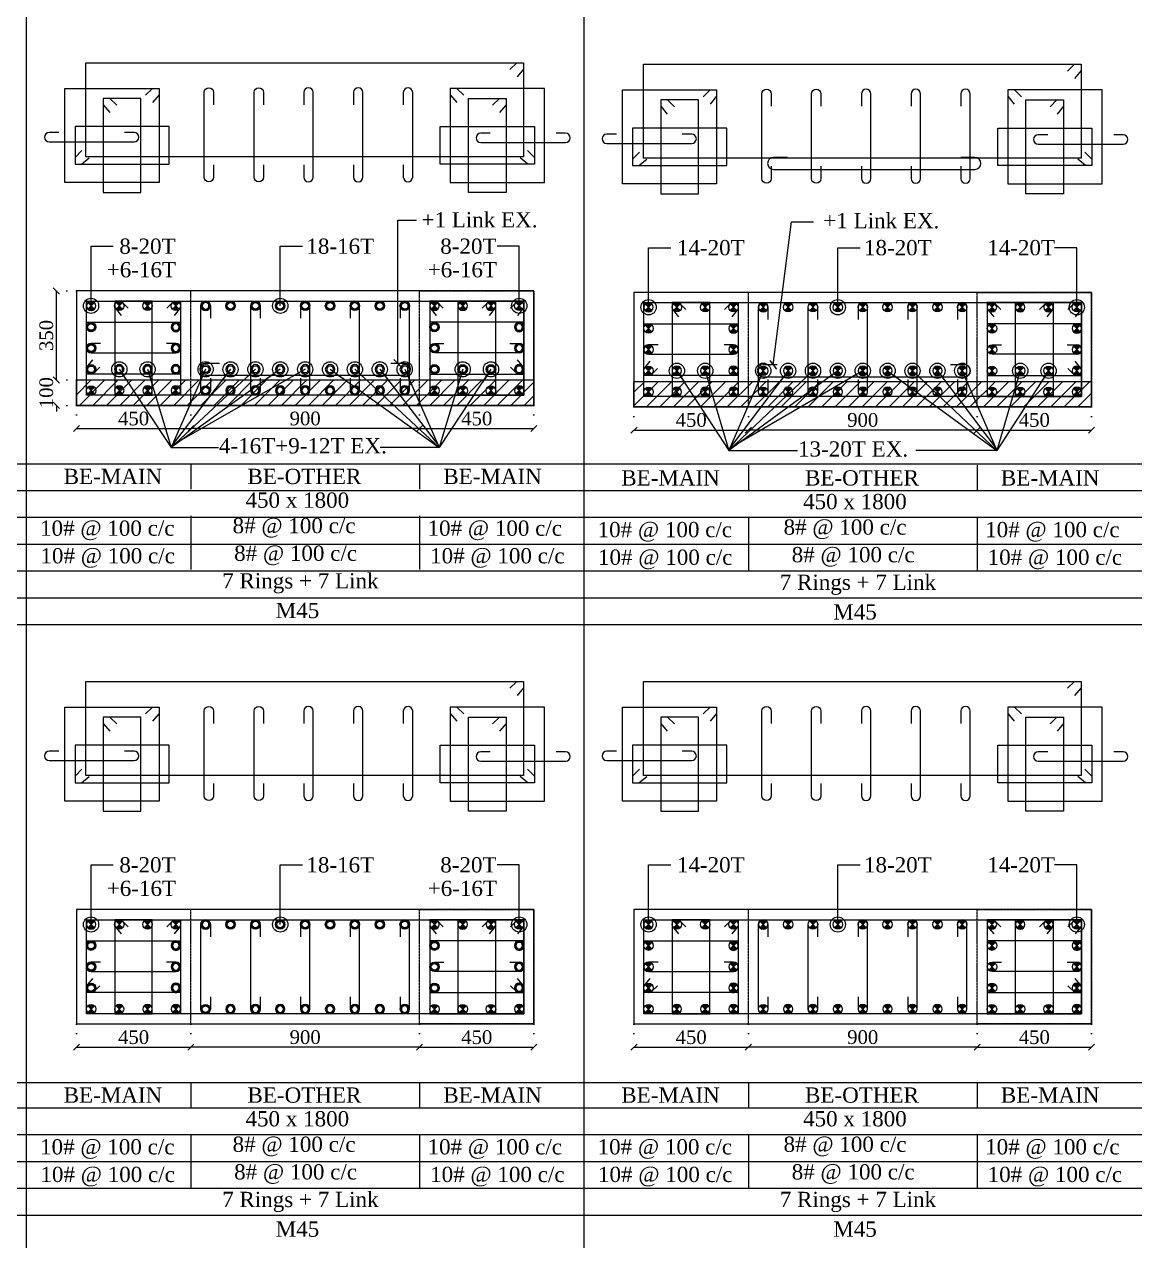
# Model space of a CAD drawing. Header units: millimetres. Extents: x 303 to 27724, y 300 to 68956.
# Drawn here: x 10168 to 14536, y 13115 to 17900 of the extents above; entities that cross this region are included whole.
import ezdxf

# ---------------------------------------------------------------- set-up
doc = ezdxf.new("R2010")
doc.units = ezdxf.units.MM
doc.linetypes.add('DOT2', pattern=[0.125, 0, -0.125])
doc.linetypes.add('HIDDEN', pattern=[0.375, 0.25, -0.125])
doc.layers.get('Defpoints').update_dxf_attribs({"lineweight": 0})
for name, color, linetype, lineweight in [('S-COL. STEEL DIA', 1, 'Continuous', 9), ('S-DIM FOOTING', 7, 'Continuous', 0), ('S-SECTION', 5, 'Continuous', 0), ('S-SECTION MARK', 7, 'Continuous', 0), ('S-SHEET', 7, 'Continuous', 0), ('S-STEEL', 1, 'Continuous', 9), ('S-STEEL-1', 1, 'Continuous', 0), ('S-TEXT', 7, 'Continuous', 0), ('STRU.HATCH', 8, 'Continuous', 0), ('STRU.STEEL-2', 6, 'Continuous', 0)]:
    doc.layers.add(name, color=color, linetype=linetype, lineweight=lineweight)
doc.styles.add('AR', font='ARIALUNI.TTF', dxfattribs={"width": 0.8})
doc.styles.add('S-ROMANS', font='times.ttf')
doc.styles.add('TEXT', font='times.ttf')
doc.dimstyles.new('100', dxfattribs={"dimtxt": 180, "dimasz": 80, "dimexe": 0.18, "dimexo": 0.0625, "dimgap": 1, "dimtad": 1, "dimdec": 0, "dimzin": 0, "dimdsep": 46, "dimtxsty": 'AR', "dimblk": 'DOT', "dimcen": 0.09, "dimse1": 1, "dimse2": 1, "dimclrd": 50, "dimclrt": 256, "dimadec": 0, "dimazin": 0, "dimtfac": 1, "dimtdec": 0, "dimtix": 1, "dimtofl": 0, "dimtmove": 2, "dimatfit": 0, "dimfxl": 1, "dimtolj": 1, "dimtzin": 0, "dimlwd": -1, "dimarcsym": 0})
doc.dimstyles.new('SETU', dxfattribs={"dimtxt": 230, "dimasz": 0.2, "dimexe": 0.1, "dimexo": 0.1, "dimgap": 0.05, "dimtad": 1, "dimdec": 0, "dimzin": 0, "dimdsep": 46, "dimtxsty": 'TEXT', "dimblk": 'OBLIQUE', "dimcen": 0.09, "dimdle": 0.1, "dimclrd": 4, "dimclre": 256, "dimclrt": 256, "dimadec": 1, "dimazin": 0, "dimtfac": 1, "dimtdec": 0, "dimtix": 1, "dimtofl": 0, "dimtmove": 2, "dimatfit": 0, "dimfxl": 1, "dimtolj": 1, "dimtzin": 0, "dimlwd": -1, "dimlwe": -1, "dimarcsym": 1})

# ---------------------------------------------------------------- blocks, each defined once
blk = doc.blocks.new('_Oblique')
at = {"color": 0, "linetype": 'ByBlock', "lineweight": -2}
blk.add_line((-0.5, -0.5), (0.5, 0.5), dxfattribs=at)
blk = doc.blocks.new('*D1719')
at = {"layer": 'Defpoints', "color": 0}
for p in [(10372.5, 16501.3), (10293.7, 16401.3), (10372.5, 16401.3)]:
    blk.add_point(p, dxfattribs=at)
at = {"layer": 'S-DIM FOOTING', "ltscale": 300}
for p, q in [((10293.7, 16501.3), (10293.7, 16525.3)), ((10293.7, 16401.3), (10293.7, 16377.3))]:
    blk.add_line(p, q, dxfattribs=at)
at = {"layer": 'S-DIM FOOTING', "linetype": 'DOT2', "ltscale": 300}
for p, q in [((10372.4, 16501.3), (10293.6, 16501.3)), ((10372.4, 16401.3), (10293.6, 16401.3))]:
    blk.add_line(p, q, dxfattribs=at)
at = {"layer": 'S-DIM FOOTING', "linetype": 'ByBlock', "xscale": 24, "yscale": 24, "zscale": 24}
for p, rotation in [((10293.7, 16501.3), 270), ((10293.7, 16401.3), 90)]:
    blk.add_blockref('_Oblique', p, dxfattribs=dict(at, rotation=rotation))
at = {"layer": 'S-DIM FOOTING', "insert": (10254.3, 16451.3), "char_height": 54, "attachment_point": 5, "rotation": 90, "style": 'TEXT'}
blk.add_mtext('\\A1;100', dxfattribs=at)
blk = doc.blocks.new('*U6')
at = {"layer": 'S-COL. STEEL DIA', "lineweight": 5}
for radius in [18.5, 13, 13]:
    blk.add_circle((0, 0), radius, dxfattribs=at)
blk = doc.blocks.new('*U4')
at = {"layer": 'S-COL. STEEL DIA'}
h = blk.add_hatch(color=256, dxfattribs=at)
h.dxf.hatch_style = 1
h.paths.add_polyline_path([(-18.5, 0, 1), (18.5, 0, 1)])
h.paths.add_polyline_path([(13, 0, -1), (-13, 0, -1)], flags=16)
at = {"layer": 'S-COL. STEEL DIA', "lineweight": 5}
for radius in [18.5, 13]:
    blk.add_circle((0, 0), radius, dxfattribs=at)
blk = doc.blocks.new('_Dot')
at = {"linetype": 'ByBlock', "lineweight": -2}
blk.add_line((-0.5, 0), (-1, 0), dxfattribs=at)
at = {"linetype": 'ByBlock', "const_width": 0.5}
blk.add_lwpolyline([(-0.25, 0, 1), (0.25, 0, 1)], format="xyb", close=True, dxfattribs=at)
blk = doc.blocks.new('*U18')
at = {"layer": 'S-COL. STEEL DIA'}
h = blk.add_hatch(color=256, dxfattribs=at)
h.dxf.hatch_style = 1
h.paths.add_polyline_path([(0, 0), (0, -18.5, 0.198912), (13, -13)])
h.paths.add_polyline_path([(0, 0), (-13, -13, 0.198912), (0, -18.5)])
h.paths.add_polyline_path([(0, 18.5, 0.198912), (-13, 13), (0, 0)])
h.paths.add_polyline_path([(13, 13, 0.198912), (0, 18.5), (0, 0)])
at = {"layer": 'S-COL. STEEL DIA', "lineweight": 5}
for p, q in [((-13, 13), (13, -13)), ((13, 13), (-13, -13))]:
    blk.add_line(p, q, dxfattribs=at)
blk.add_circle((0, 0), 18.5, dxfattribs=at)
blk = doc.blocks.new('*D933')
at = {"layer": 'Defpoints', "color": 0}
for p in [(197, 229.8), (647, 229.8), (647, 138.3)]:
    blk.add_point(p, dxfattribs=at)
at = {"layer": 'S-DIM FOOTING', "linetype": 'DOT2', "ltscale": 300}
for p, q in [((197, 229.7), (197, 138.1)), ((647, 229.7), (647, 138.1))]:
    blk.add_line(p, q, dxfattribs=at)
at = {"layer": 'S-DIM FOOTING', "ltscale": 300}
blk.add_line((196.8, 138.3), (647.1, 138.3), dxfattribs=at)
at = {"layer": 'S-DIM FOOTING', "linetype": 'ByBlock', "xscale": 24, "yscale": 24, "zscale": 24, "rotation": 180}
blk.add_blockref('_Oblique', (197, 138.3), dxfattribs=at)
at = {"layer": 'S-DIM FOOTING', "linetype": 'ByBlock', "xscale": 24, "yscale": 24, "zscale": 24}
blk.add_blockref('_Oblique', (647, 138.3), dxfattribs=at)
at = {"layer": 'S-DIM FOOTING', "insert": (422, 177.7), "char_height": 54, "attachment_point": 5, "style": 'TEXT'}
blk.add_mtext('\\A1;450', dxfattribs=at)
blk = doc.blocks.new('*D934')
at = {"layer": 'Defpoints', "color": 0}
for p in [(647, 229.8), (1547, 229.8), (647, 138.3)]:
    blk.add_point(p, dxfattribs=at)
at = {"layer": 'S-DIM FOOTING', "linetype": 'DOT2', "ltscale": 300}
for p, q in [((647, 229.7), (647, 138.1)), ((1547, 229.7), (1547, 138.1))]:
    blk.add_line(p, q, dxfattribs=at)
at = {"layer": 'S-DIM FOOTING', "ltscale": 300}
blk.add_line((1547.1, 138.3), (646.8, 138.3), dxfattribs=at)
at = {"layer": 'S-DIM FOOTING', "linetype": 'ByBlock', "xscale": 24, "yscale": 24, "zscale": 24}
for p, rotation in [((647, 138.3), 180), ((1547, 138.3), 360)]:
    blk.add_blockref('_Oblique', p, dxfattribs=dict(at, rotation=rotation))
at = {"layer": 'S-DIM FOOTING', "insert": (1097, 177.8), "char_height": 54, "attachment_point": 5, "style": 'TEXT'}
blk.add_mtext('\\A1;900', dxfattribs=at)
blk = doc.blocks.new('*D935')
at = {"layer": 'Defpoints', "color": 0}
for p in [(1547, 229.8), (1997, 229.8), (1997, 138.3)]:
    blk.add_point(p, dxfattribs=at)
at = {"layer": 'S-DIM FOOTING', "linetype": 'DOT2', "ltscale": 300}
for p, q in [((1547, 229.7), (1547, 138.1)), ((1997, 229.7), (1997, 138.1))]:
    blk.add_line(p, q, dxfattribs=at)
at = {"layer": 'S-DIM FOOTING', "ltscale": 300}
blk.add_line((1546.8, 138.3), (1997.1, 138.3), dxfattribs=at)
at = {"layer": 'S-DIM FOOTING', "linetype": 'ByBlock', "xscale": 24, "yscale": 24, "zscale": 24, "rotation": 180}
blk.add_blockref('_Oblique', (1547, 138.3), dxfattribs=at)
at = {"layer": 'S-DIM FOOTING', "linetype": 'ByBlock', "xscale": 24, "yscale": 24, "zscale": 24}
blk.add_blockref('_Oblique', (1997, 138.3), dxfattribs=at)
at = {"layer": 'S-DIM FOOTING', "insert": (1772, 177.7), "char_height": 54, "attachment_point": 5, "style": 'TEXT'}
blk.add_mtext('\\A1;450', dxfattribs=at)
blk = doc.blocks.new('*D1743')
at = {"layer": 'Defpoints', "color": 0}
for p in [(10293.7, 16851.4), (10372.5, 16851.4), (10372.5, 16501.3)]:
    blk.add_point(p, dxfattribs=at)
at = {"layer": 'S-DIM FOOTING', "linetype": 'DOT2', "ltscale": 300}
for p, q in [((10372.4, 16851.4), (10293.6, 16851.4)), ((10372.4, 16501.3), (10293.6, 16501.3))]:
    blk.add_line(p, q, dxfattribs=at)
at = {"layer": 'S-DIM FOOTING', "ltscale": 300}
blk.add_line((10293.7, 16501.2), (10293.7, 16851.5), dxfattribs=at)
at = {"layer": 'S-DIM FOOTING', "linetype": 'ByBlock', "xscale": 24, "yscale": 24, "zscale": 24}
for p, rotation in [((10293.7, 16851.4), 90), ((10293.7, 16501.3), 270)]:
    blk.add_blockref('_Oblique', p, dxfattribs=dict(at, rotation=rotation))
at = {"layer": 'S-DIM FOOTING', "insert": (10254.3, 16676.3), "char_height": 54, "attachment_point": 5, "rotation": 90, "style": 'TEXT'}
blk.add_mtext('\\A1;350', dxfattribs=at)
blk = doc.blocks.new('*D1017')
at = {"layer": 'Defpoints', "color": 0}
for p in [(1841266.7, 616325.7), (1841716.7, 616325.7), (1841716.7, 616234.2)]:
    blk.add_point(p, dxfattribs=at)
at = {"layer": 'S-DIM FOOTING', "linetype": 'DOT2', "ltscale": 300}
for p, q in [((1841266.7, 616325.6), (1841266.7, 616234)), ((1841716.7, 616325.6), (1841716.7, 616234))]:
    blk.add_line(p, q, dxfattribs=at)
at = {"layer": 'S-DIM FOOTING', "ltscale": 300}
blk.add_line((1841266.5, 616234.2), (1841716.8, 616234.2), dxfattribs=at)
at = {"layer": 'S-DIM FOOTING', "linetype": 'ByBlock', "xscale": 24, "yscale": 24, "zscale": 24, "rotation": 180}
blk.add_blockref('_Oblique', (1841266.7, 616234.2), dxfattribs=at)
at = {"layer": 'S-DIM FOOTING', "linetype": 'ByBlock', "xscale": 24, "yscale": 24, "zscale": 24}
blk.add_blockref('_Oblique', (1841716.7, 616234.2), dxfattribs=at)
at = {"layer": 'S-DIM FOOTING', "insert": (1841491.7, 616273.6), "char_height": 54, "attachment_point": 5, "style": 'TEXT'}
blk.add_mtext('\\A1;450', dxfattribs=at)
blk = doc.blocks.new('*D1018')
at = {"layer": 'Defpoints', "color": 0}
for p in [(1841716.7, 616325.7), (1842616.7, 616325.7), (1841716.7, 616234.2)]:
    blk.add_point(p, dxfattribs=at)
at = {"layer": 'S-DIM FOOTING', "linetype": 'DOT2', "ltscale": 300}
for p, q in [((1841716.7, 616325.6), (1841716.7, 616234)), ((1842616.7, 616325.6), (1842616.7, 616234))]:
    blk.add_line(p, q, dxfattribs=at)
at = {"layer": 'S-DIM FOOTING', "ltscale": 300}
blk.add_line((1842616.8, 616234.2), (1841716.5, 616234.2), dxfattribs=at)
at = {"layer": 'S-DIM FOOTING', "linetype": 'ByBlock', "xscale": 24, "yscale": 24, "zscale": 24, "rotation": 180}
blk.add_blockref('_Oblique', (1841716.7, 616234.2), dxfattribs=at)
at = {"layer": 'S-DIM FOOTING', "linetype": 'ByBlock', "xscale": 24, "yscale": 24, "zscale": 24}
blk.add_blockref('_Oblique', (1842616.7, 616234.2), dxfattribs=at)
at = {"layer": 'S-DIM FOOTING', "insert": (1842166.7, 616273.7), "char_height": 54, "attachment_point": 5, "style": 'TEXT'}
blk.add_mtext('\\A1;900', dxfattribs=at)
blk = doc.blocks.new('*D1019')
at = {"layer": 'Defpoints', "color": 0}
for p in [(1842616.7, 616325.7), (1843066.7, 616325.7), (1843066.7, 616234.2)]:
    blk.add_point(p, dxfattribs=at)
at = {"layer": 'S-DIM FOOTING', "linetype": 'DOT2', "ltscale": 300}
for p, q in [((1842616.7, 616325.6), (1842616.7, 616234)), ((1843066.7, 616325.6), (1843066.7, 616234))]:
    blk.add_line(p, q, dxfattribs=at)
at = {"layer": 'S-DIM FOOTING', "ltscale": 300}
blk.add_line((1842616.5, 616234.2), (1843066.8, 616234.2), dxfattribs=at)
at = {"layer": 'S-DIM FOOTING', "linetype": 'ByBlock', "xscale": 24, "yscale": 24, "zscale": 24, "rotation": 180}
blk.add_blockref('_Oblique', (1842616.7, 616234.2), dxfattribs=at)
at = {"layer": 'S-DIM FOOTING', "linetype": 'ByBlock', "xscale": 24, "yscale": 24, "zscale": 24}
blk.add_blockref('_Oblique', (1843066.7, 616234.2), dxfattribs=at)
at = {"layer": 'S-DIM FOOTING', "insert": (1842841.7, 616273.6), "char_height": 54, "attachment_point": 5, "style": 'TEXT'}
blk.add_mtext('\\A1;450', dxfattribs=at)
blk = doc.blocks.new('A$C252fba15')
at = {"layer": 'S-SECTION', "color": 8, "linetype": 'HIDDEN', "ltscale": 0.1, "elevation": 0.3}
for points in [[(647, 229.8), (647, 679.8), (197, 679.8), (197, 229.8)], [(1547, 229.8), (1547, 679.8), (1997, 679.8), (1997, 229.8)]]:
    blk.add_lwpolyline(points, close=True, dxfattribs=at)
at = {"layer": 'S-SECTION', "elevation": 0.3}
blk.add_lwpolyline([(197, 679.8), (197, 229.8), (1997, 229.8), (1997, 679.8)], close=True, dxfattribs=at)
at = {"layer": 'S-SHEET'}
for p, q in [((647, 0), (647, -99.5)), ((1547, 0), (1547, -99.5)), ((647, -204.8), (647, -416.1)), ((1547, -204.8), (1547, -416.1))]:
    blk.add_line(p, q, dxfattribs=at)
at = {"layer": 'S-STEEL', "color": 1}
for points, elevation in [([(1902.3, 1550.4), (1929.8, 1577.7), (1955.8, 1577.7), (1955.8, 1207.7), (234.3, 1207.7), (234.3, 1577.7), (1955.8, 1577.7), (1955.8, 1552.7), (1930.7, 1521.8)], 0.5), ([(1904.2, 612.5), (1931.7, 639.8), (1957.7, 639.8), (1957.7, 269.8), (236.2, 269.8), (236.2, 639.8), (1957.7, 639.8), (1957.7, 614.7), (1932.5, 583.9)], 0.3)]:
    blk.add_lwpolyline(points, dxfattribs=dict(at, elevation=elevation))
at = {"layer": 'S-STEEL', "color": 3}
for points, elevation in [([(736.9, 1176.2), (736.9, 1127.7, -1), (700, 1127.7), (700, 1460.8, -1), (736.9, 1460.8), (736.9, 1412.4)], 0.3), ([(932.6, 1176.2), (932.6, 1127.7, -1), (895.7, 1127.7), (895.7, 1460.8, -1), (932.6, 1460.8), (932.6, 1412.4)], 0.3), ([(1091.5, 1176.2), (1091.5, 1127.7, 1), (1128.4, 1127.7), (1128.4, 1460.8, 1), (1091.5, 1460.8), (1091.5, 1412.4)], 0.3), ([(1287.3, 1176.2), (1287.3, 1127.7, 1), (1324.2, 1127.7), (1324.2, 1460.8, 1), (1287.3, 1460.8), (1287.3, 1412.4)], 0.3), ([(1483.1, 1176.2), (1483.1, 1127.7, 1), (1520, 1127.7), (1520, 1460.8, 1), (1483.1, 1460.8), (1483.1, 1412.4)], 0.3), ([(127.8, 1302.7), (90.1, 1302.7, 1), (90.1, 1265.8), (424, 1265.8, 1), (424, 1302.7), (386.7, 1302.7)], 0.6), ([(1825.3, 1300.2), (1787.6, 1300.2, 1), (1787.6, 1263.3), (2121.5, 1263.3, 1), (2121.5, 1300.2), (2084.2, 1300.2)], 0.6), ([(723.9, 336.7), (723.9, 288.2, -1), (687, 288.2), (687, 621.3, -1), (723.9, 621.3), (723.9, 572.9)], 0.3), ([(919.6, 336.7), (919.6, 288.2, -1), (882.7, 288.2), (882.7, 621.3, -1), (919.6, 621.3), (919.6, 572.9)], 0.3), ([(1078.5, 336.7), (1078.5, 288.2, 1), (1115.4, 288.2), (1115.4, 621.3, 1), (1078.5, 621.3), (1078.5, 572.9)], 0.3), ([(1274.3, 336.7), (1274.3, 288.2, 1), (1311.2, 288.2), (1311.2, 621.3, 1), (1274.3, 621.3), (1274.3, 572.9)], 0.3), ([(1470.1, 336.7), (1470.1, 288.2, 1), (1507, 288.2), (1507, 621.3, 1), (1470.1, 621.3), (1470.1, 572.9)], 0.3), ([(292.3, 473.2), (254.6, 473.2, 1), (254.6, 436.3), (588.5, 436.3, 1), (588.5, 473.2), (551.2, 473.2)], 0.3), ([(1901.6, 473.2), (1939.3, 473.2, -1), (1939.3, 436.3), (1605.5, 436.3, -1), (1605.5, 473.2), (1642.7, 473.2)], 0.3)]:
    blk.add_lwpolyline(points, format="xyb", dxfattribs=dict(at, elevation=elevation))
at = {"layer": 'S-STEEL-1', "color": 6, "elevation": 0.3}
for points in [[(468.6, 1449.5), (496.1, 1476.8), (522.1, 1476.8), (522.1, 1106.8), (151.4, 1106.8), (151.4, 1476.8), (522.1, 1476.8), (522.1, 1451.7), (496.9, 1420.9)], [(1721.5, 1449.5), (1694, 1476.8), (1668, 1476.8), (1668, 1106.8), (2038.7, 1106.8), (2038.7, 1476.8), (1668, 1476.8), (1668, 1451.7), (1693.2, 1420.9)], [(553.4, 612.5), (580.9, 639.8), (606.9, 639.8), (606.9, 269.8), (236.2, 269.8), (236.2, 639.8), (606.9, 639.8), (606.9, 614.7), (581.7, 583.9)], [(1640.5, 612.5), (1613, 639.8), (1587, 639.8), (1587, 269.8), (1957.7, 269.8), (1957.7, 639.8), (1587, 639.8), (1587, 614.7), (1612.2, 583.9)]]:
    blk.add_lwpolyline(points, dxfattribs=at)
at = {"layer": 'S-STEEL-1', "color": 41}
for points, elevation in [([(356.5, 1410.1), (328.9, 1437.4), (302.9, 1437.4), (302.9, 1067.4), (451, 1067.4), (451, 1437.4), (302.9, 1437.4), (302.9, 1412.4), (328.1, 1381.5)], 0.5), ([(1833.6, 1410.1), (1861.2, 1437.4), (1887.2, 1437.4), (1887.2, 1067.4), (1739.2, 1067.4), (1739.2, 1437.4), (1887.2, 1437.4), (1887.2, 1412.4), (1862, 1381.5)], 0.5), ([(218.8, 1232), (191.5, 1204.5), (191.5, 1178.4), (562.2, 1178.5), (562.2, 1326.5), (191.5, 1326.5), (191.5, 1178.4), (216.5, 1178.4), (247.4, 1203.6)], 0.5), ([(1971.3, 1232), (1998.6, 1204.5), (1998.6, 1178.4), (1627.9, 1178.5), (1627.9, 1326.5), (1998.6, 1326.5), (1998.6, 1178.4), (1973.6, 1178.4), (1942.7, 1203.6)], 0.5), ([(401.1, 612.5), (373.6, 639.8), (347.6, 639.8), (347.6, 269.8), (495.6, 269.8), (495.6, 639.8), (347.6, 639.8), (347.6, 614.7), (372.8, 583.9)], 0.3), ([(1792.8, 612.5), (1820.3, 639.8), (1846.3, 639.8), (1846.3, 269.8), (1698.3, 269.8), (1698.3, 639.8), (1846.3, 639.8), (1846.3, 614.7), (1821.1, 583.9)], 0.3), ([(289.7, 380.4), (262.1, 353.1), (236.1, 353.1), (236.1, 556.5), (606.9, 556.5), (606.9, 353.1), (236.1, 353.1), (236.1, 378.1), (261.3, 408.9)], 0.3), ([(1904.2, 380.4), (1931.8, 353.1), (1957.8, 353.1), (1957.8, 556.5), (1587, 556.5), (1587, 353.1), (1957.8, 353.1), (1957.8, 378.1), (1932.6, 408.9)], 0.3)]:
    blk.add_lwpolyline(points, dxfattribs=dict(at, elevation=elevation))
at = {"layer": 'S-COL. STEEL DIA', "xscale": -1, "rotation": 180}
for name, p in [('*U18', (254.6, 621.3, 0.3)), ('*U4', (705.4, 621.3, 0.3)), ('*U18', (1605.4, 621.3, 0.3)), ('*U18', (1716.7, 621.3, 0.3)), ('*U18', (1828, 621.3, 0.3))]:
    blk.add_blockref(name, p, dxfattribs=at)
at = {"layer": 'S-COL. STEEL DIA', "rotation": 180}
for name, p in [('*U18', (365.9, 621.3, 0.3)), ('*U18', (477.2, 621.3, 0.3)), ('*U18', (588.5, 621.3, 0.3)), ('*U4', (803.3, 621.3, 0.3)), ('*U4', (901.2, 621.3, 0.3)), ('*U4', (999.1, 621.3, 0.3)), ('*U4', (1097, 621.3, 0.3)), ('*U4', (1194.8, 621.3, 0.3)), ('*U4', (1292.7, 621.3, 0.3)), ('*U4', (1390.6, 621.3, 0.3)), ('*U4', (1488.5, 621.3, 0.3)), ('*U18', (1939.3, 621.3, 0.3))]:
    blk.add_blockref(name, p, dxfattribs=at)
at = {"layer": 'S-COL. STEEL DIA'}
for name, p in [('*U4', (254.6, 538, 0.3)), ('*U4', (1605.5, 538, 0.3)), ('*U4', (254.6, 454.8, 0.3)), ('*U4', (1605.5, 454.8, 0.3)), ('*U4', (254.6, 371.5, 0.3)), ('*U4', (1605.5, 371.5, 0.3)), ('*U18', (254.6, 288.2, 0.3)), ('*U4', (705.4, 288.2, 0.3)), ('*U18', (1605.4, 288.2, 0.3)), ('*U18', (1716.7, 288.2, 0.3)), ('*U18', (1828, 288.2, 0.3))]:
    blk.add_blockref(name, p, dxfattribs=at)
at = {"layer": 'S-COL. STEEL DIA', "xscale": -1}
for name, p in [('*U4', (588.5, 538, 0.3)), ('*U4', (1939.3, 538, 0.3)), ('*U4', (588.5, 454.8, 0.3)), ('*U4', (1939.3, 454.8, 0.3)), ('*U4', (588.5, 371.5, 0.3)), ('*U4', (1939.3, 371.5, 0.3)), ('*U18', (365.9, 288.2, 0.3)), ('*U18', (477.2, 288.2, 0.3)), ('*U18', (588.5, 288.2, 0.3)), ('*U4', (803.3, 288.2, 0.3)), ('*U4', (901.2, 288.2, 0.3)), ('*U4', (999.1, 288.2, 0.3)), ('*U4', (1097, 288.2, 0.3)), ('*U4', (1194.8, 288.2, 0.3)), ('*U4', (1292.7, 288.2, 0.3)), ('*U4', (1390.6, 288.2, 0.3)), ('*U4', (1488.5, 288.2, 0.3)), ('*U18', (1939.3, 288.2, 0.3))]:
    blk.add_blockref(name, p, dxfattribs=at)
at = {"layer": 'S-TEXT', "color": 7, "style": 'TEXT'}
for s, p in [('8-20T', (365.9, 825.9)), ('18-16T', (1101.7, 825.9)), ('8-20T', (1628.4, 825.9)), ('+6-16T', (316.5, 733.5)), ('+6-16T', (1579.1, 733.5))]:
    blk.add_text(s, height=60, dxfattribs=at).set_placement(p)
at = {"layer": 'S-TEXT', "style": 'S-ROMANS'}
for s, p in [('BE-MAIN ', (147, -79.8, 0)), ('BE-OTHER', (870, -79.8, 0)), ('BE-MAIN ', (1640.5, -79.8, 0)), ('450 x 1800', (862.2, -173, 0)), ('10# @ 100 c/c', (54, -283.3, 0)), ('8# @ 100 c/c', (811.4, -273.3, 0)), ('10# @ 100 c/c', (1578.5, -283.3, 0)), ('10# @ 100 c/c', (55.5, -391.9, 0)), ('8# @ 100 c/c', (817.5, -381.9, 0)), ('10# @ 100 c/c', (1588.5, -391.9, 0)), ('7 Rings + 7 Link', (770.6, -490.4, 0)), ('M45', (981.1, -607.1, 0))]:
    blk.add_text(s, height=60, dxfattribs=at).set_placement(p)
at = {"layer": 'S-DIM FOOTING', "ltscale": 300}
for base, p1, p2, picture, middle in [((647, 138.3), (197, 229.8, 0.3), (647, 229.8, 0.3), '*D933', (422, 177.7)), ((1997, 138.3), (1547, 229.8, 0.3), (1997, 229.8, 0.3), '*D935', (1772, 177.7))]:
    dim = blk.add_linear_dim(base=base, p1=p1, p2=p2, dimstyle='SETU', override={"dimscale": 1.2, "dimtxt": 45, "dimasz": 20, "dimgap": 10, "dimblk1": 'Oblique', "dimblk2": 'Oblique', "dimsah": 1, "dimclrd": 256, "dimarcsym": 1}, dxfattribs=at)
    dim.commit()
    dim.dimension.update_dxf_attribs({"geometry": picture, "text_midpoint": middle})
dim = blk.add_linear_dim(base=(647, 138.3), p1=(1547, 229.8, 0.3), p2=(647, 229.8, 0.3), angle=180, dimstyle='SETU', override={"dimscale": 1.2, "dimtxt": 45, "dimasz": 20, "dimgap": 10, "dimblk1": 'Oblique', "dimblk2": 'Oblique', "dimsah": 1, "dimclrd": 256, "dimarcsym": 1}, dxfattribs=at)
dim.commit()
dim.dimension.update_dxf_attribs({"geometry": '*D934', "text_midpoint": (1097, 177.8)})
at = {"layer": 'S-SECTION MARK'}
for points in [[(254.6, 621.3, 0.3), (254.6, 855.8, 0.3), (342.1, 855.8, 0.3)], [(999.1, 621.3, 0.3), (999.1, 855.8, 0.3), (1086.5, 855.8, 0.3)], [(1939.3, 621.3, 0.3), (1939.3, 855.8, 0.3), (1851.8, 855.8, 0.3)]]:
    blk.add_leader(points, dimstyle='100', override={"dimasz": 60, "dimtad": 0, "dimclrd": 256, "dimldrblk": 'DotBlank', "dimfxl": 50, "dimfxlon": 1, "dimarcsym": 1}, dxfattribs=at)
blk = doc.blocks.new('weefrwewewe')
at = {"layer": 'S-SECTION', "color": 8, "linetype": 'HIDDEN', "ltscale": 0.1, "elevation": 8.6}
for points in [[(1841716.7, 616325.7), (1841716.7, 616775.7), (1841266.7, 616775.7), (1841266.7, 616325.7)], [(1842616.7, 616325.7), (1842616.7, 616775.7), (1843066.7, 616775.7), (1843066.7, 616325.7)]]:
    blk.add_lwpolyline(points, close=True, dxfattribs=at)
at = {"layer": 'S-SECTION', "elevation": 8.6}
blk.add_lwpolyline([(1841266.7, 616775.7), (1841266.7, 616325.7), (1843066.7, 616325.7), (1843066.7, 616775.7)], close=True, dxfattribs=at)
at = {"layer": 'S-SHEET'}
for p, q in [((1841716.7, 616095.9, 8.4), (1841716.7, 615996.4, 8.4)), ((1842616.7, 616095.9, 8.4), (1842616.7, 615996.4, 8.4)), ((1841716.7, 615891.1, 8.4), (1841716.7, 615679.8, 8.4)), ((1842616.7, 615891.1, 8.4), (1842616.7, 615679.8, 8.4))]:
    blk.add_line(p, q, dxfattribs=at)
at = {"layer": 'S-STEEL', "color": 1}
for points, elevation in [([(1842972, 617646.3), (1842999.5, 617673.6), (1843025.6, 617673.6), (1843025.5, 617303.6), (1841304, 617303.6), (1841304, 617673.6), (1843025.6, 617673.6), (1843025.6, 617648.6), (1843000.4, 617617.7)], 8.9), ([(1842973.9, 616708.4), (1843001.4, 616735.7), (1843027.4, 616735.7), (1843027.4, 616365.7), (1841305.9, 616365.7), (1841305.9, 616735.7), (1843027.4, 616735.7), (1843027.4, 616710.6), (1843002.3, 616679.8)], 8.6)]:
    blk.add_lwpolyline(points, dxfattribs=dict(at, elevation=elevation))
at = {"layer": 'S-STEEL', "color": 3}
for points, elevation in [([(1841806.6, 617272.1), (1841806.6, 617223.6, -1), (1841769.7, 617223.6), (1841769.7, 617556.7, -1), (1841806.6, 617556.7), (1841806.6, 617508.3)], 8.6), ([(1842002.3, 617272.1), (1842002.3, 617223.6, -1), (1841965.4, 617223.6), (1841965.4, 617556.7, -1), (1842002.3, 617556.7), (1842002.3, 617508.3)], 8.6), ([(1842161.2, 617272.1), (1842161.2, 617223.6, 1), (1842198.1, 617223.6), (1842198.1, 617556.7, 1), (1842161.2, 617556.7), (1842161.2, 617508.3)], 8.6), ([(1842357, 617272.1), (1842357, 617223.6, 1), (1842393.9, 617223.6), (1842393.9, 617556.7, 1), (1842357, 617556.7), (1842357, 617508.3)], 8.6), ([(1842552.8, 617272.1), (1842552.8, 617223.6, 1), (1842589.7, 617223.6), (1842589.7, 617556.7, 1), (1842552.8, 617556.7), (1842552.8, 617508.3)], 8.6), ([(1841197.5, 617398.6), (1841159.8, 617398.6, 1), (1841159.8, 617361.7), (1841493.7, 617361.7, 1), (1841493.7, 617398.6), (1841456.4, 617398.6)], 9), ([(1842895, 617396.1), (1842857.3, 617396.1, 1), (1842857.3, 617359.2), (1843191.2, 617359.2, 1), (1843191.2, 617396.1), (1843153.9, 617396.1)], 9), ([(1841793.6, 616432.6), (1841793.6, 616384.1, -1), (1841756.7, 616384.1), (1841756.7, 616717.2, -1), (1841793.6, 616717.2), (1841793.6, 616668.8)], 8.6), ([(1841989.3, 616432.6), (1841989.3, 616384.1, -1), (1841952.4, 616384.1), (1841952.4, 616717.2, -1), (1841989.3, 616717.2), (1841989.3, 616668.8)], 8.6), ([(1842148.2, 616432.6), (1842148.2, 616384.1, 1), (1842185.1, 616384.1), (1842185.1, 616717.2, 1), (1842148.2, 616717.2), (1842148.2, 616668.8)], 8.6), ([(1842344, 616432.6), (1842344, 616384.1, 1), (1842380.9, 616384.1), (1842380.9, 616717.2, 1), (1842344, 616717.2), (1842344, 616668.8)], 8.6), ([(1842539.8, 616432.6), (1842539.8, 616384.1, 1), (1842576.7, 616384.1), (1842576.7, 616717.2, 1), (1842539.8, 616717.2), (1842539.8, 616668.8)], 8.6), ([(1841362, 616569.1), (1841324.3, 616569.1, 1), (1841324.3, 616532.2), (1841658.2, 616532.2, 1), (1841658.2, 616569.1), (1841620.9, 616569.1)], 8.6), ([(1842971.3, 616569.1), (1843009, 616569.1, -1), (1843009, 616532.2), (1842675.2, 616532.2, -1), (1842675.2, 616569.1), (1842712.4, 616569.1)], 8.6)]:
    blk.add_lwpolyline(points, format="xyb", dxfattribs=dict(at, elevation=elevation))
at = {"layer": 'S-STEEL-1', "color": 6, "elevation": 8.6}
for points in [[(1841538.3, 617545.4), (1841565.8, 617572.7), (1841591.8, 617572.7), (1841591.8, 617202.7), (1841221.1, 617202.7), (1841221.1, 617572.7), (1841591.8, 617572.7), (1841591.8, 617547.6), (1841566.6, 617516.8)], [(1842791.3, 617545.4), (1842763.7, 617572.7), (1842737.7, 617572.7), (1842737.7, 617202.7), (1843108.5, 617202.7), (1843108.4, 617572.7), (1842737.7, 617572.7), (1842737.7, 617547.6), (1842762.9, 617516.8)], [(1841623.1, 616708.4), (1841650.6, 616735.7), (1841676.6, 616735.7), (1841676.6, 616365.7), (1841305.9, 616365.7), (1841305.9, 616735.7), (1841676.6, 616735.7), (1841676.6, 616710.6), (1841651.4, 616679.8)], [(1842710.3, 616708.4), (1842682.7, 616735.7), (1842656.7, 616735.7), (1842656.7, 616365.7), (1843027.5, 616365.7), (1843027.4, 616735.7), (1842656.7, 616735.7), (1842656.7, 616710.6), (1842681.9, 616679.8)]]:
    blk.add_lwpolyline(points, dxfattribs=at)
at = {"layer": 'S-STEEL-1', "color": 41}
for points, elevation in [([(1841426.2, 617506), (1841398.6, 617533.3), (1841372.6, 617533.3), (1841372.6, 617163.3), (1841520.7, 617163.3), (1841520.7, 617533.3), (1841372.6, 617533.3), (1841372.6, 617508.3), (1841397.8, 617477.4)], 8.9), ([(1842903.4, 617506), (1842930.9, 617533.3), (1842956.9, 617533.3), (1842956.9, 617163.3), (1842808.9, 617163.3), (1842808.9, 617533.3), (1842956.9, 617533.3), (1842956.9, 617508.3), (1842931.7, 617477.4)], 8.9), ([(1841288.5, 617327.9), (1841261.2, 617300.4), (1841261.2, 617274.3), (1841631.9, 617274.4), (1841631.9, 617422.4), (1841261.2, 617422.4), (1841261.2, 617274.3), (1841286.2, 617274.3), (1841317.1, 617299.5)], 8.9), ([(1843041, 617327.9), (1843068.3, 617300.4), (1843068.3, 617274.3), (1842697.6, 617274.4), (1842697.6, 617422.4), (1843068.3, 617422.4), (1843068.3, 617274.3), (1843043.3, 617274.3), (1843012.4, 617299.5)], 8.9), ([(1841470.9, 616708.4), (1841443.3, 616735.7), (1841417.3, 616735.7), (1841417.3, 616365.7), (1841565.4, 616365.7), (1841565.3, 616735.7), (1841417.3, 616735.7), (1841417.3, 616710.6), (1841442.5, 616679.8)], 8.6), ([(1842862.5, 616708.4), (1842890, 616735.7), (1842916, 616735.7), (1842916, 616365.7), (1842768, 616365.7), (1842768, 616735.7), (1842916, 616735.7), (1842916, 616710.6), (1842890.8, 616679.8)], 8.6), ([(1841359.4, 616476.3), (1841331.8, 616449), (1841305.8, 616449), (1841305.8, 616652.4), (1841676.6, 616652.4), (1841676.6, 616449), (1841305.8, 616449), (1841305.8, 616474), (1841331, 616504.8)], 8.6), ([(1842973.9, 616476.3), (1843001.5, 616449), (1843027.5, 616449), (1843027.5, 616652.4), (1842656.7, 616652.4), (1842656.7, 616449), (1843027.5, 616449), (1843027.5, 616474), (1843002.3, 616504.8)], 8.6)]:
    blk.add_lwpolyline(points, dxfattribs=dict(at, elevation=elevation))
at = {"layer": 'S-COL. STEEL DIA', "xscale": -1, "rotation": 180}
for p in [(1841324.3, 616717.2, 8.6), (1841775.1, 616717.2, 8.6), (1842675.1, 616717.2, 8.6), (1842786.4, 616717.2, 8.6), (1842897.7, 616717.2, 8.6)]:
    blk.add_blockref('*U18', p, dxfattribs=at)
at = {"layer": 'S-COL. STEEL DIA', "rotation": 180}
for p in [(1841435.6, 616717.2, 8.6), (1841546.9, 616717.2, 8.6), (1841658.2, 616717.2, 8.6), (1841873, 616717.2, 8.6), (1841970.9, 616717.2, 8.6), (1842068.8, 616717.2, 8.6), (1842166.7, 616717.2, 8.6), (1842264.5, 616717.2, 8.6), (1842362.4, 616717.2, 8.6), (1842460.3, 616717.2, 8.6), (1842558.2, 616717.2, 8.6), (1843009, 616717.2, 8.6)]:
    blk.add_blockref('*U18', p, dxfattribs=at)
at = {"layer": 'S-COL. STEEL DIA'}
for p in [(1841324.3, 616633.9, 8.6), (1842675.2, 616633.9, 8.6), (1841324.3, 616550.7, 8.6), (1842675.2, 616550.7, 8.6), (1841324.3, 616467.4, 8.6), (1842675.2, 616467.4, 8.6), (1841324.3, 616384.1, 8.6), (1841775.1, 616384.1, 8.6), (1842675.1, 616384.1, 8.6), (1842786.4, 616384.1, 8.6), (1842897.7, 616384.1, 8.6)]:
    blk.add_blockref('*U18', p, dxfattribs=at)
at = {"layer": 'S-COL. STEEL DIA', "xscale": -1}
for p in [(1841658.2, 616633.9, 8.6), (1843009, 616633.9, 8.6), (1841658.2, 616550.7, 8.6), (1843009, 616550.7, 8.6), (1841658.2, 616467.4, 8.6), (1843009, 616467.4, 8.6), (1841435.6, 616384.1, 8.6), (1841546.9, 616384.1, 8.6), (1841658.2, 616384.1, 8.6), (1841873, 616384.1, 8.6), (1841970.9, 616384.1, 8.6), (1842068.8, 616384.1, 8.6), (1842166.7, 616384.1, 8.6), (1842264.5, 616384.1, 8.6), (1842362.4, 616384.1, 8.6), (1842460.3, 616384.1, 8.6), (1842558.2, 616384.1, 8.6), (1843009, 616384.1, 8.6)]:
    blk.add_blockref('*U18', p, dxfattribs=at)
at = {"layer": 'S-TEXT', "color": 7, "style": 'TEXT'}
for s, p in [('14-20T', (1841435.6, 616921.8, 8.4)), ('18-20T', (1842171.5, 616921.8, 8.4)), ('14-20T', (1842656.4, 616921.8, 8.4))]:
    blk.add_text(s, height=60, dxfattribs=at).set_placement(p)
at = {"layer": 'S-TEXT', "style": 'S-ROMANS'}
for s, p in [('BE-MAIN ', (1841216.7, 616016.1, 8.4)), ('BE-OTHER', (1841939.7, 616016.1, 8.4)), ('BE-MAIN ', (1842710.2, 616016.1, 8.4)), ('450 x 1800', (1841931.9, 615922.9, 8.4)), ('8# @ 100 c/c', (1841855.2, 615822.6, 8.4)), ('10# @ 100 c/c', (1841123.7, 615812.6, 8.4)), ('10# @ 100 c/c', (1842648.2, 615812.6, 8.4)), ('10# @ 100 c/c', (1841125.2, 615704, 8.4)), ('8# @ 100 c/c', (1841887.2, 615714, 8.4)), ('10# @ 100 c/c', (1842658.2, 615704, 8.4)), ('7 Rings + 7 Link', (1841840.3, 615605.5, 8.4)), ('M45', (1842050.8, 615488.8, 8.4))]:
    blk.add_text(s, height=60, dxfattribs=at).set_placement(p)
at = {"layer": 'S-DIM FOOTING', "ltscale": 300}
for base, p1, p2, picture, middle in [((1841716.7, 616234.2, 8.4), (1841266.7, 616325.7, 8.6), (1841716.7, 616325.7, 8.6), '*D1017', (1841491.7, 616273.6, 8.4)), ((1843066.7, 616234.2, 8.4), (1842616.7, 616325.7, 8.6), (1843066.7, 616325.7, 8.6), '*D1019', (1842841.7, 616273.6, 8.4))]:
    dim = blk.add_linear_dim(base=base, p1=p1, p2=p2, dimstyle='SETU', override={"dimscale": 1.2, "dimtxt": 45, "dimasz": 20, "dimgap": 10, "dimblk1": 'Oblique', "dimblk2": 'Oblique', "dimsah": 1, "dimclrd": 256, "dimarcsym": 1}, dxfattribs=at)
    dim.commit()
    dim.dimension.update_dxf_attribs({"geometry": picture, "text_midpoint": middle})
dim = blk.add_linear_dim(base=(1841716.7, 616234.2, 8.4), p1=(1842616.7, 616325.7, 8.6), p2=(1841716.7, 616325.7, 8.6), angle=180, dimstyle='SETU', override={"dimscale": 1.2, "dimtxt": 45, "dimasz": 20, "dimgap": 10, "dimblk1": 'Oblique', "dimblk2": 'Oblique', "dimsah": 1, "dimclrd": 256, "dimarcsym": 1}, dxfattribs=at)
dim.commit()
dim.dimension.update_dxf_attribs({"geometry": '*D1018', "text_midpoint": (1842166.7, 616273.7, 8.4)})
at = {"layer": 'S-SECTION MARK'}
for points in [[(1841324.3, 616717.2, 8.6), (1841324.3, 616951.7, 8.6), (1841411.8, 616951.7, 8.6)], [(1842068.8, 616717.2, 8.6), (1842068.8, 616951.7, 8.6), (1842156.3, 616951.7, 8.6)], [(1843009, 616717.2, 8.6), (1843009, 616951.7, 8.6), (1842921.6, 616951.7, 8.6)]]:
    blk.add_leader(points, dimstyle='100', override={"dimasz": 60, "dimtad": 0, "dimclrd": 256, "dimldrblk": 'DotBlank', "dimfxl": 50, "dimfxlon": 1, "dimarcsym": 1}, dxfattribs=at)

msp = doc.modelspace()

# ---------------------------------------------------------------- hatches: boundary and pattern name
at = {"layer": 'STRU.HATCH'}
h = msp.add_hatch(dxfattribs=at)
h.set_pattern_fill('ANSI31', color=256, scale=300)
h.set_pattern_definition([(45, (-1821240.09, -607873.65), (-26.5165043, 26.5165043), [])])
h.paths.add_polyline_path([(10372.5, 16501.3), (12172.5, 16501.2), (12172.5, 16401.3), (10372.5, 16401.4)])
h = msp.add_hatch(dxfattribs=at)
h.set_pattern_fill('ANSI31', color=256, scale=300)
h.set_pattern_definition([(45, (-1819046.65, -607863.647), (-26.5165043, 26.5165043), [])])
h.paths.add_polyline_path([(12566.1, 16495.6), (14366.1, 16495.5), (14366.1, 16395.6), (12566.1, 16395.7)])

# ---------------------------------------------------------------- linework, layer by layer
at = {"layer": 'S-SHEET'}
for p, q in [((10175.6, 68956, -1.1), (10175.6, 299.8, -0.6)), ((12369.1, 68956, -0.3), (12369.1, 299.8, 0.2)), ((303, 16171.6, -10.7), (27724.1, 16171.6, -10.7)), ((303, 16066.4, -0.4), (27724.1, 16066.4, -0.4)), ((303, 15961.2, -0.4), (27724.1, 15961.2, -0.4)), ((303, 15855.4, -0.4), (27724.1, 15855.4, -0.4)), ((303, 15749.9, -0.4), (27724.1, 15749.9, -0.4)), ((303, 15644.4, -0.4), (27724.1, 15644.4, -0.4)), ((303, 13737.9, 7.5), (27724.1, 13737.9, 7.5)), ((303, 13638.3, -0.3), (27724.1, 13638.3, -0.4)), ((303, 13533.1, -0.3), (27724.1, 13533.1, -0.4)), ((303, 13533.1, -0.3), (27724.1, 13533.1, -0.4)), ((303, 13427.3, -0.3), (27724.1, 13427.3, -0.4)), ((303, 13321.8, -0.3), (27724.1, 13321.8, -0.4)), ((303, 13216.3, -0.3), (27724.1, 13216.3, -0.4))]:
    msp.add_line(p, q, dxfattribs=at)
at = {"layer": 'S-SHEET', "color": 0}
msp.add_line((303, 15538.8, -0.4), (27724.1, 15538.8, -0.4), dxfattribs=at)
at = {"layer": 'STRU.HATCH'}
for points, elevation in [([(10372.5, 16501.3), (12172.5, 16501.2), (12172.5, 16401.3), (10372.5, 16401.4)], 15.1), ([(12566.1, 16495.6), (14366.1, 16495.5), (14366.1, 16395.6), (12566.1, 16395.7)], 7.2)]:
    msp.add_lwpolyline(points, close=True, dxfattribs=dict(at, elevation=elevation))
at = {"layer": 'STRU.STEEL-2'}
for points, elevation in [([(13169.5, 17376.7), (13115, 17376.7, 1), (13115.1, 17329.8), (13907.3, 17329.8, 1), (13907.2, 17376.7), (13852.2, 17376.7)], 9.8), ([(10935.4, 16566.6), (10881, 16566.6, 1), (10881, 16519.7), (11664.1, 16519.7, 1), (11664, 16566.6), (11609.1, 16566.6)], 15.1), ([(13129, 16560.9), (13074.5, 16560.9, 1), (13074.6, 16514), (13866.8, 16514, 1), (13866.7, 16560.9), (13811.7, 16560.9)], 9.6)]:
    msp.add_lwpolyline(points, format="xyb", dxfattribs=dict(at, elevation=elevation))

# ---------------------------------------------------------------- block references
for p in [(10175.6, 16171.6, 14.9), (10175.6, 13737.9, 14.9)]:
    msp.add_blockref('A$C252fba15', p)
at = {"color": 3}
for p in [(-1828700.6, -599930, -1.4), (-1828700.6, -602358, -0.1)]:
    msp.add_blockref('weefrwewewe', p, dxfattribs=at)
at = {"layer": 'S-COL. STEEL DIA', "xscale": -1}
for name, p in [('*U4', (10541.5, 16543.1, 15.1)), ('*U4', (10652.8, 16543.1, 15.1)), ('*U6', (10978.9, 16543.1, 15.1)), ('*U6', (11076.8, 16543.1, 15.1)), ('*U6', (11174.6, 16543.1, 15.1)), ('*U6', (11272.5, 16543.1, 15.1)), ('*U6', (11370.4, 16543.1, 15.1)), ('*U6', (11468.3, 16543.1, 15.1)), ('*U6', (11566.2, 16543.1, 15.1)), ('*U6', (11664.1, 16543.1, 15.1)), ('*U18', (12735, 16537.4, 9.6)), ('*U18', (12846.3, 16537.4, 9.6)), ('*U18', (13172.4, 16537.4, 9.6)), ('*U18', (13270.3, 16537.4, 9.6)), ('*U18', (13368.2, 16537.4, 9.6)), ('*U18', (13466.1, 16537.4, 9.6)), ('*U18', (13564, 16537.4, 9.6)), ('*U18', (13661.9, 16537.4, 9.6)), ('*U18', (13759.8, 16537.4, 9.6)), ('*U18', (13857.6, 16537.4, 9.6))]:
    msp.add_blockref(name, p, dxfattribs=at)
at = {"layer": 'S-COL. STEEL DIA'}
for name, p in [('*U6', (10881, 16543.1, 15.1)), ('*U4', (11892.3, 16543.1, 15.1)), ('*U4', (12003.6, 16543.1, 15.1)), ('*U18', (13074.5, 16537.4, 9.6)), ('*U18', (14085.8, 16537.4, 9.6)), ('*U18', (14197.2, 16537.4, 9.6))]:
    msp.add_blockref(name, p, dxfattribs=at)

# ---------------------------------------------------------------- texts
at = {"layer": 'S-TEXT', "style": 'S-ROMANS'}
for p in [(11730.3, 17101.3, 32.9), (13311.1, 17098.1, 9.1)]:
    msp.add_text('+1 Link EX.', height=60, dxfattribs=at).set_placement(p)
at = {"layer": 'S-TEXT', "color": 7, "style": 'TEXT'}
for s, p in [('4-16T+9-12T EX.', (10933.5, 16212.4, 0.3)), ('13-20T EX.', (13211.6, 16199.9, 1.2))]:
    msp.add_text(s, height=60, dxfattribs=at).set_placement(p)

# ---------------------------------------------------------------- dimensions: what is measured, and where the dimension line sits
at = {"layer": 'S-DIM FOOTING', "ltscale": 300}
for base, p2, angle, picture, middle in [((10293.7, 16851.4, 15.1), (10372.5, 16851.4, 15.1), 270, '*D1743', (10254.3, 16676.3, 15.1)), ((10293.7, 16401.3, 15.1), (10372.5, 16401.3, 14.8), 90, '*D1719', (10254.3, 16451.3, 15.1))]:
    dim = msp.add_linear_dim(base=base, p1=(10372.5, 16501.3, 15.1), p2=p2, angle=angle, dimstyle='SETU', override={"dimscale": 1.2, "dimtxt": 45, "dimasz": 20, "dimgap": 10, "dimblk1": 'Oblique', "dimblk2": 'Oblique', "dimsah": 1, "dimclrd": 256, "dimarcsym": 1}, dxfattribs=at)
    dim.commit()
    dim.dimension.update_dxf_attribs({"geometry": picture, "text_midpoint": middle})

# ---------------------------------------------------------------- leaders
at = {"layer": 'S-SECTION MARK'}
for points, override in [([(11636.6, 16566.6, 15.1), (11636.6, 17130, 15.1), (11710.5, 17130, 15.1)], {"dimasz": 30, "dimtad": 0, "dimclrd": 256, "dimldrblk": 'Oblique', "dimfxl": 50, "dimfxlon": 1, "dimarcsym": 1}), ([(13113.8, 16560.9, 9.6), (13185.4, 17122.7, 9.6), (13272.9, 17122.7, 9.6)], {"dimasz": 30, "dimtad": 0, "dimclrd": 256, "dimldrblk": 'Oblique', "dimfxl": 50, "dimfxlon": 1, "dimarcsym": 1}), ([(10541.5, 16543.1, 0.8), (10745.7, 16235.9, 0.8), (10931.3, 16235.9, 0.8)], {"dimasz": 60, "dimtad": 0, "dimclrd": 256, "dimldrblk": 'DotBlank', "dimfxl": 50, "dimfxlon": 1, "dimarcsym": 1}), ([(10652.8, 16543.1, 0.8), (10745.7, 16235.9, 0.8)], {"dimasz": 60, "dimtad": 0, "dimclrd": 256, "dimldrblk": 'DotBlank', "dimfxl": 50, "dimfxlon": 1, "dimarcsym": 1}), ([(10881, 16543.1, 0.8), (10745.7, 16235.9, 0.8)], {"dimasz": 60, "dimtad": 0, "dimclrd": 256, "dimldrblk": 'DotBlank', "dimfxl": 50, "dimfxlon": 1, "dimarcsym": 1}), ([(11076.8, 16543.1, 0.8), (10745.7, 16235.9, 0.8)], {"dimasz": 60, "dimtad": 0, "dimclrd": 256, "dimldrblk": 'DotBlank', "dimfxl": 50, "dimfxlon": 1, "dimarcsym": 1}), ([(11174.6, 16543.1, 0.8), (10745.7, 16235.9, 0.8)], {"dimasz": 60, "dimtad": 0, "dimclrd": 256, "dimldrblk": 'DotBlank', "dimfxl": 50, "dimfxlon": 1, "dimarcsym": 1}), ([(10978.9, 16543.1, 0.8), (10748, 16244, 0.8)], {"dimasz": 60, "dimtad": 0, "dimclrd": 256, "dimldrblk": 'DotBlank', "dimfxl": 50, "dimfxlon": 1, "dimarcsym": 1}), ([(11272.5, 16543.1, 0.8), (10748, 16244, 0.8)], {"dimasz": 60, "dimtad": 0, "dimclrd": 256, "dimldrblk": 'DotBlank', "dimfxl": 50, "dimfxlon": 1, "dimarcsym": 1}), ([(11370.4, 16543.1, 0.8), (11799.4, 16235.9, 0.8)], {"dimasz": 60, "dimtad": 0, "dimclrd": 256, "dimldrblk": 'DotBlank', "dimfxl": 50, "dimfxlon": 1, "dimarcsym": 1}), ([(11468.3, 16543.1, 0.8), (11799.4, 16235.9, 0.8)], {"dimasz": 60, "dimtad": 0, "dimclrd": 256, "dimldrblk": 'DotBlank', "dimfxl": 50, "dimfxlon": 1, "dimarcsym": 1}), ([(11566.2, 16543.1, 0.8), (11797, 16244, 0.8)], {"dimasz": 60, "dimtad": 0, "dimclrd": 256, "dimldrblk": 'DotBlank', "dimfxl": 50, "dimfxlon": 1, "dimarcsym": 1}), ([(12003.6, 16543.1, 0.8), (11799.4, 16235.9, 0.8), (11567.3, 16235.9, 0.8)], {"dimasz": 60, "dimtad": 0, "dimclrd": 256, "dimldrblk": 'DotBlank', "dimfxl": 50, "dimfxlon": 1, "dimarcsym": 1}), ([(11664.1, 16543.1, 0.8), (11799.4, 16235.9, 0.8)], {"dimasz": 60, "dimtad": 0, "dimclrd": 256, "dimldrblk": 'DotBlank', "dimfxl": 50, "dimfxlon": 1, "dimarcsym": 1}), ([(11892.3, 16543.1, 0.8), (11799.4, 16235.9, 0.8)], {"dimasz": 60, "dimtad": 0, "dimclrd": 256, "dimldrblk": 'DotBlank', "dimfxl": 50, "dimfxlon": 1, "dimarcsym": 1}), ([(12735, 16537.4, 1.7), (12939.2, 16223.4, 1.7), (13209.4, 16223.4, 1.7)], {"dimasz": 60, "dimtad": 0, "dimclrd": 256, "dimldrblk": 'DotBlank', "dimfxl": 50, "dimfxlon": 1, "dimarcsym": 1}), ([(12846.3, 16537.4, 1.7), (12939.2, 16223.4, 1.7)], {"dimasz": 60, "dimtad": 0, "dimclrd": 256, "dimldrblk": 'DotBlank', "dimfxl": 50, "dimfxlon": 1, "dimarcsym": 1}), ([(13074.5, 16537.4, 1.7), (12939.2, 16223.4, 1.7)], {"dimasz": 60, "dimtad": 0, "dimclrd": 256, "dimldrblk": 'DotBlank', "dimfxl": 50, "dimfxlon": 1, "dimarcsym": 1}), ([(13270.3, 16537.4, 1.7), (12939.2, 16223.4, 1.7)], {"dimasz": 60, "dimtad": 0, "dimclrd": 256, "dimldrblk": 'DotBlank', "dimfxl": 50, "dimfxlon": 1, "dimarcsym": 1}), ([(13368.2, 16537.4, 1.7), (12939.2, 16223.4, 1.7)], {"dimasz": 60, "dimtad": 0, "dimclrd": 256, "dimldrblk": 'DotBlank', "dimfxl": 50, "dimfxlon": 1, "dimarcsym": 1}), ([(13172.4, 16537.4, 1.7), (12941.6, 16231.5, 1.7)], {"dimasz": 60, "dimtad": 0, "dimclrd": 256, "dimldrblk": 'DotBlank', "dimfxl": 50, "dimfxlon": 1, "dimarcsym": 1}), ([(13466.1, 16537.4, 1.7), (12941.6, 16231.5, 1.7)], {"dimasz": 60, "dimtad": 0, "dimclrd": 256, "dimldrblk": 'DotBlank', "dimfxl": 50, "dimfxlon": 1, "dimarcsym": 1}), ([(13564, 16537.4, 1.7), (13993, 16223.4, 1.7)], {"dimasz": 60, "dimtad": 0, "dimclrd": 256, "dimldrblk": 'DotBlank', "dimfxl": 50, "dimfxlon": 1, "dimarcsym": 1}), ([(13661.9, 16537.4, 1.7), (13993, 16223.4, 1.7)], {"dimasz": 60, "dimtad": 0, "dimclrd": 256, "dimldrblk": 'DotBlank', "dimfxl": 50, "dimfxlon": 1, "dimarcsym": 1}), ([(14197.2, 16537.4, 1.7), (13993, 16223.4, 1.7), (13674.3, 16223.4, 1.7)], {"dimasz": 60, "dimtad": 0, "dimclrd": 256, "dimldrblk": 'DotBlank', "dimfxl": 50, "dimfxlon": 1, "dimarcsym": 1}), ([(13759.8, 16537.4, 1.7), (13990.6, 16231.5, 1.7)], {"dimasz": 60, "dimtad": 0, "dimclrd": 256, "dimldrblk": 'DotBlank', "dimfxl": 50, "dimfxlon": 1, "dimarcsym": 1}), ([(13857.6, 16537.4, 1.7), (13993, 16223.4, 1.7)], {"dimasz": 60, "dimtad": 0, "dimclrd": 256, "dimldrblk": 'DotBlank', "dimfxl": 50, "dimfxlon": 1, "dimarcsym": 1}), ([(14085.8, 16537.4, 1.7), (13993, 16223.4, 1.7)], {"dimasz": 60, "dimtad": 0, "dimclrd": 256, "dimldrblk": 'DotBlank', "dimfxl": 50, "dimfxlon": 1, "dimarcsym": 1})]:
    msp.add_leader(points, dimstyle='100', override=override, dxfattribs=at)

doc.saveas('drawing.dxf')
